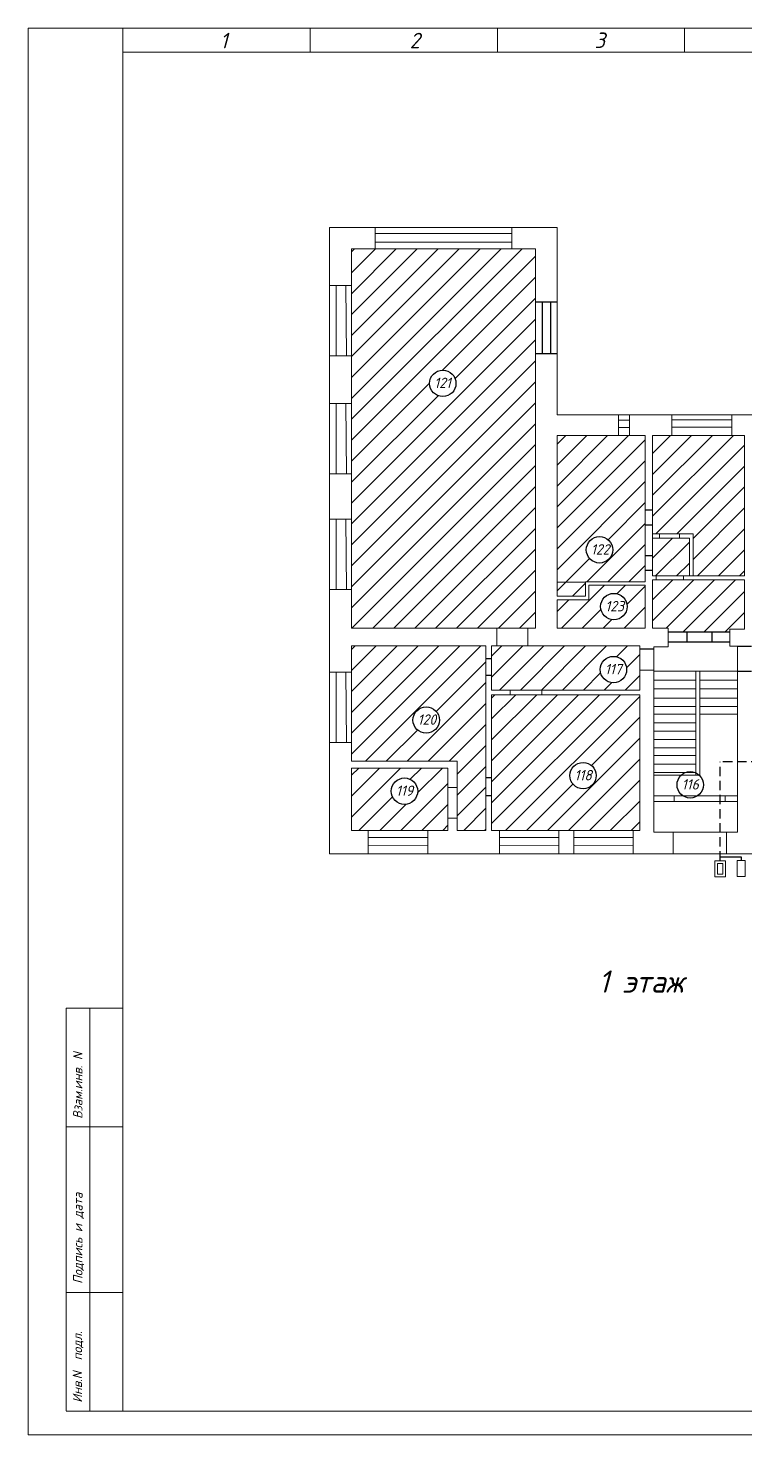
# Model space of a CAD drawing. Header units: inches. Extents: x 859 to 2323, y 393 to 1753.
# Drawn here: x 2185.8 to 2234.2, y 1279.2 to 1374.3 of the extents above; entities that cross this region are included whole.
import ezdxf

# ---------------------------------------------------------------- set-up
doc = ezdxf.new("R2010")
doc.units = ezdxf.units.IN
doc.header["$MEASUREMENT"] = 0
doc.linetypes.add('Caddy_Solid', pattern=[0])
doc.linetypes.add('HIDDEN2', pattern=[4.7625, 3.175, -1.5875])
for name, color, linetype in [('BLK_12_THHN', 9, 'Continuous'), ('DESC', 7, 'Continuous'), ('LINK', 9, 'Continuous')]:
    doc.layers.add(name, color=color, linetype=linetype)
doc.styles.get("Standard").update_dxf_attribs({"font": 'GOST_Common Italic_0.ttf'})

msp = doc.modelspace()

# ---------------------------------------------------------------- hatches: boundary and pattern name
at = {"layer": 'LINK'}
h = msp.add_hatch(dxfattribs=at)
h.set_pattern_fill('ANSI31', color=0, scale=8)
h.paths.add_polyline_path([(2220.107, 1359.346), (2207.677, 1359.346), (2207.677, 1333.717), (2220.107, 1333.717)])
h.paths.add_polyline_path([(2212.944, 1350.265, -1), (2214.728, 1350.265, -1)], flags=16)
h.paths.add_polyline_path([(2216.756, 1332.525), (2213.434, 1332.525), (2207.677, 1332.525), (2207.677, 1327.01), (2207.677, 1324.729), (2212.279, 1324.729), (2214.82, 1324.729), (2214.82, 1320.052), (2216.756, 1320.052)])
h.paths.add_polyline_path([(2213.61, 1327.519, -1), (2211.826, 1327.519, -1)], flags=16)
h.paths.add_polyline_path([(2214.19, 1324.277), (2207.677, 1324.277), (2207.677, 1320.052), (2214.19, 1320.052)], flags=17)
h.paths.add_polyline_path([(2210.361, 1322.712, -1), (2212.145, 1322.712, -1)], flags=16)
h.paths.add_polyline_path([(2227.141, 1329.225), (2217.129, 1329.225), (2217.129, 1320.052), (2227.141, 1320.052)])
h.paths.add_polyline_path([(2224.199, 1323.763, -1), (2222.415, 1323.763, -1)], flags=16)
h.paths.add_polyline_path([(2227.141, 1332.525), (2217.129, 1332.525), (2217.129, 1329.547), (2227.141, 1329.547)])
h.paths.add_polyline_path([(2224.467, 1330.927, -1), (2226.251, 1330.927, -1)], flags=16)
h.paths.add_polyline_path([(2212.871, 1349.559), (2214.558, 1349.559), (2214.558, 1351.102), (2212.871, 1351.102)], flags=24)
h.paths.add_polyline_path([(2211.753, 1326.813), (2213.527, 1326.813), (2213.527, 1328.356), (2211.753, 1328.356)], flags=24)
h.paths.add_polyline_path([(2210.288, 1322.006), (2211.942, 1322.006), (2211.942, 1323.55), (2210.288, 1323.55)], flags=24)
h.paths.add_polyline_path([(2222.342, 1323.057), (2223.996, 1323.057), (2223.996, 1324.6), (2222.342, 1324.6)], flags=24)
h.paths.add_polyline_path([(2224.394, 1330.221), (2226.079, 1330.221), (2226.079, 1331.765), (2224.394, 1331.765)], flags=24)
h = msp.add_hatch(dxfattribs=at)
h.set_pattern_fill('ANSI31', color=0, scale=8)
h.paths.add_polyline_path([(2227.509, 1346.743), (2221.552, 1346.743), (2221.552, 1336.826), (2223.474, 1336.826), (2223.474, 1336.856), (2227.509, 1336.856)])
h.paths.add_polyline_path([(2225.312, 1339.018, -1), (2223.528, 1339.018, -1)], flags=16)
h.paths.add_polyline_path([(2234.218, 1346.743), (2227.999, 1346.743), (2227.999, 1340.097), (2230.739, 1340.097), (2230.739, 1337.255), (2234.218, 1337.255)])
h.paths.add_polyline_path([(2234.218, 1336.997), (2227.999, 1336.997), (2227.999, 1333.717), (2229.056, 1333.717), (2229.056, 1333.466), (2233.229, 1333.466), (2233.229, 1333.664), (2234.218, 1333.664)])
h.paths.add_polyline_path([(2230.489, 1339.808), (2227.999, 1339.808), (2227.999, 1337.255), (2230.489, 1337.255)], flags=17)
h.paths.add_polyline_path([(2227.509, 1336.551), (2227.509, 1336.64), (2223.696, 1336.64), (2223.696, 1335.638), (2221.552, 1335.638), (2221.552, 1333.717), (2227.509, 1333.717)])
h.paths.add_polyline_path([(2224.497, 1335.182, -1), (2226.281, 1335.182, -1)], flags=16)
h.paths.add_polyline_path([(2223.474, 1336.826), (2221.552, 1336.826), (2221.552, 1335.886), (2223.474, 1335.886)])
h.paths.add_polyline_path([(2223.455, 1338.312), (2225.255, 1338.312), (2225.255, 1339.855), (2223.455, 1339.855)], flags=24)
h.paths.add_polyline_path([(2224.424, 1334.476), (2226.224, 1334.476), (2226.224, 1336.019), (2224.424, 1336.019)], flags=24)

# ---------------------------------------------------------------- linework, layer by layer
at = {"layer": 'BLK_12_THHN', "color": 0, "lineweight": 15}
for p, q in [((2206.193, 1360.785), (2206.193, 1318.484)), ((2221.552, 1360.785), (2206.193, 1360.785)), ((2209.276, 1360.785), (2209.276, 1359.346)), ((2209.276, 1360.396), (2218.508, 1360.396)), ((2218.508, 1360.785), (2218.508, 1359.346)), ((2221.552, 1348.146), (2221.552, 1360.785)), ((2207.677, 1359.346), (2220.107, 1359.346)), ((2207.677, 1333.717), (2207.677, 1359.346)), ((2209.276, 1359.802), (2218.508, 1359.802)), ((2220.107, 1359.346), (2220.107, 1333.717)), ((2206.193, 1356.879), (2207.677, 1356.879)), ((2206.646, 1356.879), (2206.646, 1352.128)), ((2207.294, 1356.879), (2207.348, 1352.128)), ((2206.193, 1352.128), (2207.677, 1352.128)), ((2206.193, 1348.898), (2207.677, 1348.898)), ((2206.646, 1348.898), (2206.646, 1344.147)), ((2207.294, 1348.898), (2207.348, 1344.147)), ((2274.889, 1348.146), (2221.552, 1348.146)), ((2225.698, 1348.146), (2225.698, 1346.743)), ((2225.713, 1347.774), (2226.447, 1347.774)), ((2226.447, 1348.146), (2226.447, 1346.743)), ((2229.313, 1348.146), (2229.313, 1346.743)), ((2229.313, 1347.789), (2233.362, 1347.789)), ((2233.362, 1348.146), (2233.362, 1346.743)), ((2221.552, 1346.743), (2227.509, 1346.743)), ((2221.552, 1335.886), (2221.552, 1346.743)), ((2225.698, 1347.288), (2226.447, 1347.288)), ((2227.509, 1346.743), (2227.509, 1336.856)), ((2227.999, 1346.743), (2234.218, 1346.743)), ((2227.999, 1337.255), (2227.999, 1346.743)), ((2229.313, 1347.305), (2233.362, 1347.305)), ((2234.218, 1346.743), (2234.218, 1337.255)), ((2206.193, 1344.147), (2207.677, 1344.147)), ((2206.193, 1341.086), (2207.677, 1341.086)), ((2206.646, 1341.086), (2206.646, 1336.335)), ((2207.294, 1341.086), (2207.348, 1336.335)), ((2227.999, 1340.097), (2230.739, 1340.097)), ((2228.465, 1340.097), (2228.465, 1339.808)), ((2229.829, 1340.097), (2229.829, 1339.808)), ((2230.739, 1340.097), (2230.739, 1337.255)), ((2227.999, 1339.808), (2230.489, 1339.808)), ((2230.489, 1339.808), (2230.489, 1337.255)), ((2234.218, 1337.255), (2227.999, 1337.255)), ((2228.253, 1337.255), (2228.253, 1336.997)), ((2230.079, 1337.255), (2230.079, 1336.997)), ((2206.193, 1336.335), (2207.677, 1336.335)), ((2221.552, 1336.826), (2223.474, 1336.826)), ((2227.509, 1336.856), (2223.474, 1336.856)), ((2223.474, 1336.856), (2223.474, 1335.886)), ((2223.696, 1335.638), (2223.696, 1336.64)), ((2223.696, 1336.64), (2227.509, 1336.64)), ((2227.509, 1336.64), (2227.509, 1336.551)), ((2227.509, 1336.551), (2227.509, 1333.717)), ((2227.999, 1336.997), (2227.999, 1333.717)), ((2234.218, 1336.997), (2227.999, 1336.997)), ((2234.218, 1333.664), (2234.218, 1336.997)), ((2223.474, 1335.886), (2221.552, 1335.886)), ((2221.552, 1333.717), (2221.552, 1335.638)), ((2221.552, 1335.638), (2223.696, 1335.638)), ((2220.107, 1333.717), (2207.677, 1333.717)), ((2217.48, 1333.717), (2217.48, 1332.525)), ((2219.581, 1333.717), (2219.581, 1332.525)), ((2227.509, 1333.717), (2221.552, 1333.717)), ((2227.999, 1333.717), (2229.056, 1333.717)), ((2229.056, 1333.717), (2229.056, 1332.463)), ((2233.229, 1332.506), (2233.229, 1333.664)), ((2233.229, 1333.664), (2234.218, 1333.664)), ((2207.677, 1332.525), (2213.434, 1332.525)), ((2207.677, 1327.01), (2207.677, 1332.525)), ((2213.434, 1332.525), (2216.756, 1332.525)), ((2216.756, 1332.525), (2216.756, 1320.052)), ((2217.129, 1332.525), (2227.141, 1332.525)), ((2217.129, 1329.547), (2217.129, 1332.525)), ((2227.141, 1332.525), (2227.141, 1329.547)), ((2229.056, 1332.463), (2228.095, 1332.463)), ((2228.095, 1332.463), (2228.095, 1319.952)), ((2233.745, 1332.506), (2233.229, 1332.506)), ((2233.745, 1319.952), (2233.745, 1332.506)), ((2206.193, 1330.754), (2207.677, 1330.754)), ((2206.646, 1330.754), (2206.646, 1326.003)), ((2207.294, 1330.754), (2207.348, 1326.003)), ((2227.141, 1330.878), (2228.095, 1330.878)), ((2228.095, 1330.817), (2233.745, 1330.817)), ((2230.92, 1330.817), (2230.92, 1323.798)), ((2231.191, 1323.798), (2231.191, 1330.817)), ((2228.095, 1330.206), (2230.92, 1330.206)), ((2228.095, 1329.637), (2230.92, 1329.637)), ((2231.191, 1330.206), (2233.745, 1330.206)), ((2231.191, 1329.637), (2233.745, 1329.637)), ((2227.141, 1329.547), (2217.129, 1329.547)), ((2217.129, 1329.225), (2227.141, 1329.225)), ((2217.129, 1320.052), (2217.129, 1329.225)), ((2218.398, 1329.547), (2218.398, 1329.225)), ((2220.515, 1329.547), (2220.515, 1329.225)), ((2227.141, 1329.225), (2227.141, 1320.052)), ((2228.095, 1329.006), (2230.92, 1329.006)), ((2231.191, 1329.006), (2233.745, 1329.006)), ((2228.095, 1328.436), (2230.92, 1328.436)), ((2228.095, 1327.907), (2230.92, 1327.907)), ((2231.191, 1328.436), (2233.745, 1328.436)), ((2231.191, 1327.907), (2233.745, 1327.907)), ((2207.677, 1324.729), (2207.677, 1327.01)), ((2228.095, 1327.338), (2230.92, 1327.338)), ((2228.095, 1326.767), (2230.92, 1326.767)), ((2206.193, 1326.003), (2207.677, 1326.003)), ((2228.095, 1326.214), (2230.92, 1326.214)), ((2228.095, 1325.644), (2230.92, 1325.644)), ((2228.095, 1325.115), (2230.92, 1325.115)), ((2212.279, 1324.729), (2207.677, 1324.729)), ((2207.677, 1324.277), (2214.19, 1324.277)), ((2207.677, 1320.052), (2207.677, 1324.277)), ((2214.82, 1324.729), (2212.279, 1324.729)), ((2214.19, 1324.277), (2214.19, 1320.052)), ((2214.82, 1320.052), (2214.82, 1324.729)), ((2228.095, 1324.545), (2230.92, 1324.545)), ((2228.095, 1323.975), (2230.92, 1323.975)), ((2214.19, 1322.96), (2214.82, 1322.96)), ((2228.095, 1323.798), (2231.191, 1323.798)), ((2228.095, 1322.403), (2233.745, 1322.403)), ((2228.095, 1322.014), (2233.745, 1322.014)), ((2229.465, 1322.403), (2229.465, 1322.014)), ((2232.908, 1322.403), (2232.908, 1322.014)), ((2214.19, 1320.883), (2214.82, 1320.883)), ((2214.19, 1320.052), (2207.677, 1320.052)), ((2208.811, 1320.052), (2208.811, 1318.484)), ((2208.811, 1319.584), (2212.82, 1319.584)), ((2212.82, 1320.052), (2212.82, 1318.484)), ((2216.756, 1320.052), (2214.82, 1320.052)), ((2227.141, 1320.052), (2217.129, 1320.052)), ((2217.665, 1320.052), (2217.665, 1318.484)), ((2217.665, 1319.584), (2221.673, 1319.584)), ((2221.673, 1320.052), (2221.673, 1318.484)), ((2222.683, 1320.052), (2222.683, 1318.484)), ((2222.683, 1319.584), (2226.692, 1319.584)), ((2226.692, 1320.052), (2226.692, 1318.484)), ((2228.095, 1319.952), (2233.745, 1319.952)), ((2229.401, 1319.952), (2229.401, 1318.484)), ((2232.983, 1319.952), (2232.983, 1318.484)), ((2206.193, 1318.484), (2290.364, 1318.484)), ((2208.811, 1319.055), (2212.82, 1319.036)), ((2217.665, 1319.055), (2221.673, 1319.036)), ((2222.683, 1319.055), (2226.692, 1319.036))]:
    msp.add_line(p, q, dxfattribs=at)
at = {"layer": 'BLK_12_THHN', "color": 0}
for p, q in [((2229.056, 1333.466), (2233.229, 1333.466)), ((2230.308, 1333.466), (2230.308, 1332.801)), ((2232.009, 1333.466), (2232.009, 1332.801)), ((2229.056, 1332.801), (2233.229, 1332.801)), ((2233.745, 1332.506), (2234.673, 1332.506)), ((2227.141, 1332.33), (2228.095, 1332.33)), ((2233.745, 1330.817), (2234.673, 1330.817))]:
    msp.add_line(p, q, dxfattribs=at)
at = {"layer": 'BLK_12_THHN', "color": 0, "linetype": 'HIDDEN2', "ltscale": 0.2}
for p in [(2232.569, 1318.014), (2235.296, 1324.691)]:
    msp.add_line(p, (2232.569, 1324.691), dxfattribs=at)
at = {"layer": 'DESC', "color": 0, "linetype": 'Caddy_Solid', "lineweight": 15}
for p, q in [((2192.246, 1372.664), (2192.246, 1374.264)), ((2204.886, 1372.664), (2204.886, 1374.264)), ((2217.526, 1372.664), (2217.526, 1374.264)), ((2230.166, 1372.664), (2230.166, 1374.264)), ((2192.246, 1372.644), (2318.646, 1372.644)), ((2192.246, 1372.644), (2192.246, 1280.824)), ((2188.406, 1280.843), (2188.406, 1308.043)), ((2188.406, 1308.043), (2192.246, 1308.043)), ((2190.006, 1308.043), (2190.006, 1280.843)), ((2188.406, 1300.024), (2192.246, 1300.024)), ((2188.406, 1288.843), (2192.246, 1288.843)), ((2318.646, 1280.824), (2188.406, 1280.824))]:
    msp.add_line(p, q, dxfattribs=at)
at = {"layer": 'DESC', "color": 0, "lineweight": 15}
msp.add_lwpolyline([(2185.846, 1279.224), (2320.246, 1279.224), (2320.246, 1374.264), (2185.846, 1374.264)], close=True, dxfattribs=at)
for points in [[(2232.209, 1318.014), (2232.929, 1318.014), (2232.929, 1316.934), (2232.209, 1316.934), (2232.209, 1318.014)], [(2232.391, 1317.832), (2232.751, 1317.832), (2232.751, 1317.112), (2232.391, 1317.112), (2232.391, 1317.832)], [(2233.705, 1318.031), (2233.705, 1316.951), (2234.245, 1316.951), (2234.245, 1318.031), (2233.705, 1318.031)]]:
    msp.add_lwpolyline(points, dxfattribs=at)
at = {"layer": 'LINK', "color": 0}
for p, q in [((2220.107, 1355.781), (2221.552, 1355.781)), ((2220.543, 1355.781), (2220.543, 1352.282)), ((2221.103, 1355.781), (2221.103, 1352.282)), ((2220.107, 1352.282), (2221.552, 1352.282)), ((2227.509, 1341.711), (2227.999, 1341.711)), ((2227.509, 1340.707), (2227.999, 1340.707)), ((2227.509, 1338.631), (2227.999, 1338.631)), ((2227.509, 1337.649), (2227.999, 1337.649)), ((2216.756, 1331.667), (2217.129, 1331.667)), ((2216.756, 1330.542), (2217.129, 1330.542)), ((2216.756, 1323.637), (2217.129, 1323.637)), ((2216.756, 1322.427), (2217.129, 1322.427)), ((2232.569, 1318.285), (2233.975, 1318.285)), ((2233.975, 1318.285), (2233.975, 1318.031))]:
    msp.add_line(p, q, dxfattribs=at)
for centre in [(2213.836, 1350.265), (2224.42, 1339.018), (2225.389, 1335.182), (2225.359, 1330.927), (2212.718, 1327.519), (2223.307, 1323.763), (2230.547, 1323.141), (2211.253, 1322.712)]:
    msp.add_circle(centre, 0.892, dxfattribs=at)

# ---------------------------------------------------------------- texts
at = {"layer": 'DESC', "color": 0, "lineweight": 13}
for s, p in [('1', (2198.806, 1372.901)), ('2', (2211.606, 1372.901)), ('3', (2224.086, 1372.92))]:
    msp.add_text(s, height=1.048, dxfattribs=at).set_placement(p)
for s, p in [('Взам.инв. N', (2189.514, 1300.576)), ('Подпись и дата', (2189.516, 1289.425)), ('Инв.N  подл.', (2189.485, 1281.398))]:
    msp.add_text(s, height=0.6288, rotation=90, dxfattribs=at).set_placement(p)
at = {"layer": 'DESC', "color": 0, "lineweight": 15, "insert": (2218.391, 1310.6), "char_height": 1.5, "attachment_point": 1}
msp.add_mtext_dynamic_manual_height_columns('\\pi5.95475;1 этаж', width=17.97427, gutter_width=1, heights=[1.738], dxfattribs=at)
at = {"layer": 'LINK', "color": 0, "char_height": 0.7, "attachment_point": 1}
for s, insert in [('121', (2213.259, 1350.646)), ('122', (2223.843, 1339.399)), ('123', (2224.812, 1335.563)), ('117', (2224.781, 1331.309)), ('120', (2212.14, 1327.9)), ('118', (2222.729, 1324.144)), ('119', (2210.676, 1323.094)), ('116', (2229.97, 1323.522))]:
    msp.add_mtext_dynamic_manual_height_columns(s, width=1.43, gutter_width=1, heights=[0], dxfattribs=dict(at, insert=insert))

doc.saveas('drawing.dxf')
